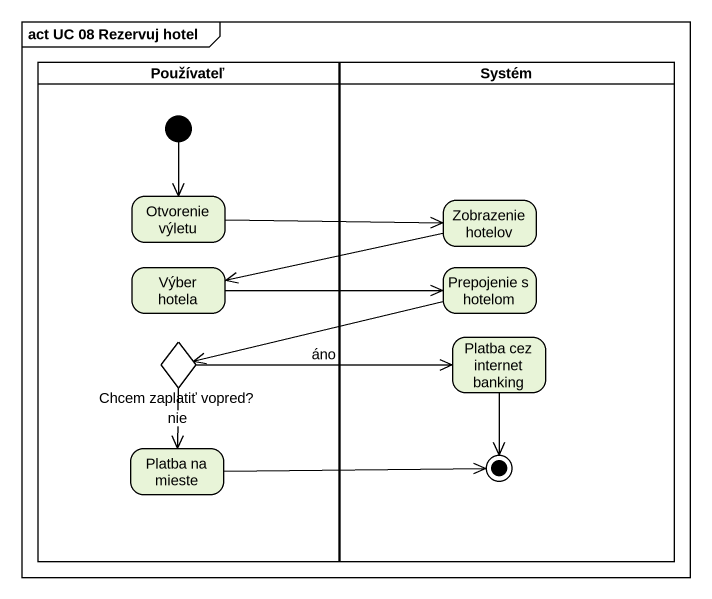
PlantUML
@startuml
mainframe act UC 08 Rezervuj hotel
hide empty description
state Používateľ <<partition>> {
  state "Otvorenie výletu" as Otvorenie_výletu
  state "Výber hotela" as Výber_hotela
  state "Chcem zaplatiť vopred?" as Chcem_zaplatiť_vopred <<choice>>
  state "Platba na mieste" as Platba_na_mieste
  [*] --> Otvorenie_výletu
}
state Systém <<partition>> {
  state "Zobrazenie hotelov" as Zobrazenie_hotelov
  state "Prepojenie s hotelom" as Prepojenie_s_hotelom
  state "Platba cez internet banking" as Platba_cez_internet_banking
  state final1 <<end>>
}
Otvorenie_výletu -right-> Zobrazenie_hotelov
Zobrazenie_hotelov -left-> Výber_hotela
Výber_hotela -right-> Prepojenie_s_hotelom
Prepojenie_s_hotelom -left-> Chcem_zaplatiť_vopred
Chcem_zaplatiť_vopred -right-> Platba_cez_internet_banking : áno
Chcem_zaplatiť_vopred --> Platba_na_mieste : nie
Platba_cez_internet_banking --> final1
Platba_na_mieste -right-> final1
@enduml
